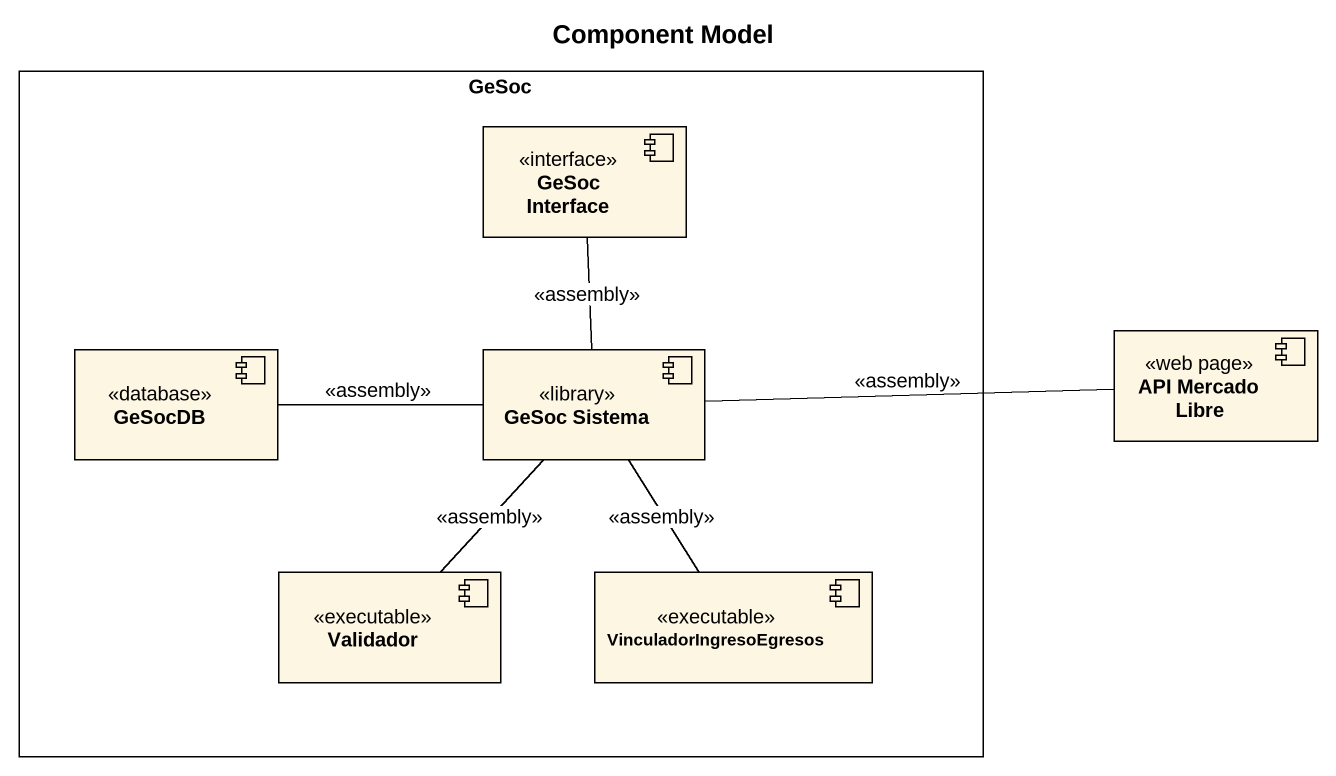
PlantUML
@startuml
title Component Model
rectangle GeSoc {
  component "GeSoc Interface" as GeSoc_Interface <<interface>>
  component GeSocDB <<database>>
  component "GeSoc Sistema" as GeSoc_Sistema <<library>>
  component Validador <<executable>>
  component VinculadorIngresoEgresos <<executable>>
}
component "API Mercado Libre" as API_Mercado_Libre <<web page>>
GeSoc_Interface -- GeSoc_Sistema : <<assembly>>
GeSoc_Sistema -left- GeSocDB : <<assembly>>
GeSoc_Sistema -right- API_Mercado_Libre : <<assembly>>
GeSoc_Sistema -- Validador : <<assembly>>
GeSoc_Sistema -- VinculadorIngresoEgresos : <<assembly>>
@enduml
